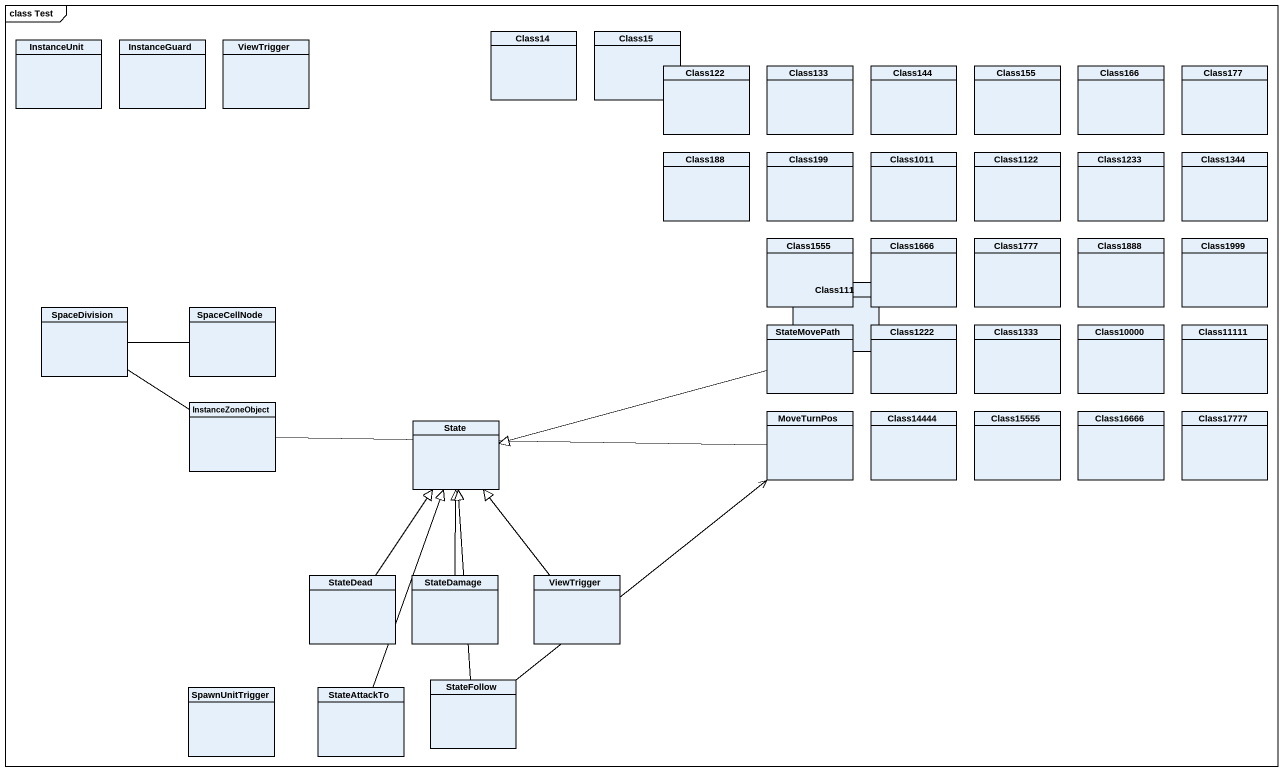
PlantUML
@startuml
mainframe class Test
hide circle
hide empty members
class InstanceUnit
class InstanceGuard
class ViewTrigger
class Class14
class Class15
class Class122
class Class133
class Class144
class Class155
class Class166
class Class177
class Class188
class Class199
class Class1011
class Class1122
class Class1233
class Class1344
class Class1555
class Class1666
class Class1777
class Class1888
class Class1999
class Class111
class SpaceDivision
class SpaceCellNode
class StateMovePath
class Class1222
class Class1333
class Class10000
class Class11111
class InstanceZoneObject
class MoveTurnPos
class Class14444
class Class15555
class Class16666
class Class17777
class "State" as State_
class StateDead
class StateDamage
class "ViewTrigger" as ViewTrigger_2
class SpawnUnitTrigger
class StateAttackTo
class StateFollow
SpaceDivision -right- SpaceCellNode
SpaceDivision -- InstanceZoneObject
StateMovePath -left-|> State_
MoveTurnPos -left- InstanceZoneObject
StateDead -up-|> State_
StateDamage -up-|> State_
ViewTrigger_2 -up-|> State_
StateAttackTo -up-|> State_
StateFollow -up-> MoveTurnPos
StateFollow -up-|> State_
@enduml
